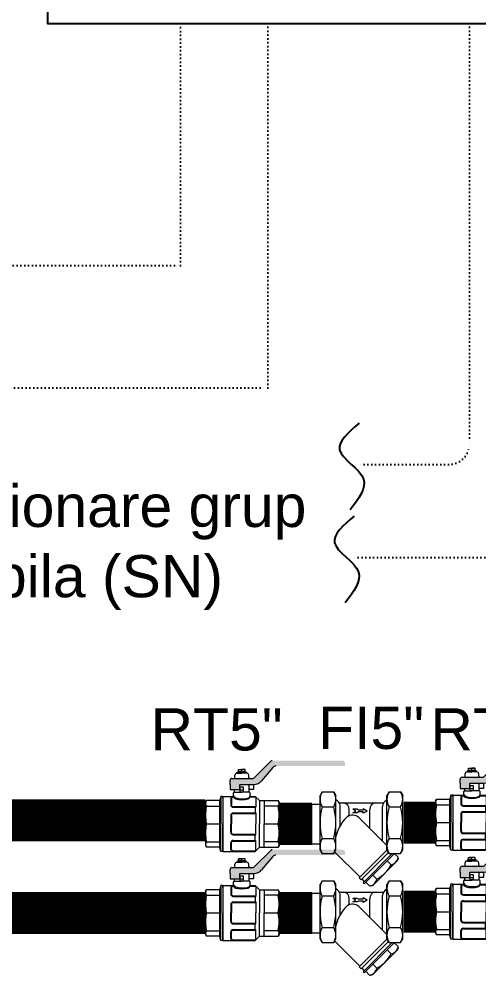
# Model space of a CAD drawing. Header units: millimetres. Extents: x 0 to 53377, y 0 to 36189.
# Drawn here: x 30010 to 31100, y 26670 to 28939 of the extents above; entities that cross this region are included whole.
import ezdxf
from ezdxf import colors
from ezdxf.entities.mleader import LeaderData, LeaderLine
from ezdxf.math import Vec2, Vec3

# ---------------------------------------------------------------- set-up
doc = ezdxf.new("R2010")
doc.units = ezdxf.units.MM
doc.linetypes.add('ACAD_ISO07W100', pattern=[3, 0, -3])
doc.layers.add('MC-SAN-VANE', color=7, linetype='Continuous')
doc.layers.add('SAN-MC-TEXT', color=7, linetype='Continuous')
for name, color, linetype, lineweight in [('SAN-MC-Circuit_Informatii', 83, 'ACAD_ISO07W100', 25), ('SAN-MC-COLD WATER', 5, 'Continuous', 30), ('SAN-MC-VALVE', 7, 'Continuous', 5)]:
    doc.layers.add(name, color=color, linetype=linetype, lineweight=lineweight)
doc.styles.get("Standard").update_dxf_attribs({"font": 'arial.ttf'})

# ---------------------------------------------------------------- blocks, each defined once
blk = doc.blocks.new('rt')
at = {"layer": 'SAN-MC-VALVE'}
h = blk.add_hatch(color=1, dxfattribs=at)
h.dxf.hatch_style = 1
h.paths.add_polyline_path([(760356.4, -58740.1), (760334.6, -58740.4), (760332.8, -58740.1), (760331.8, -58739.5), (760330.8, -58738.5), (760330.5, -58738), (760330.1, -58737), (760329.9, -58735.8), (760329.9, -58686.4), (760329.6, -58684.6), (760328.6, -58683.1), (760289.3, -58643.8), (760288.3, -58642.3), (760287.9, -58640.5), (760287.9, -58472.5), (760289.3, -58469.2), (760292.6, -58467.8), (760300.4, -58467.8), (760300.4, -58631.6), (760300.6, -58633.8), (760301.2, -58635.5), (760302.3, -58637.3), (760303.7, -58638.7), (760335.6, -58665.5), (760339.3, -58669.3), (760340.5, -58671.2), (760341.7, -58673.5), (760343, -58677), (760343.7, -58680.4), (760343.9, -58683.3), (760343.9, -58717.1), (760356.4, -58717.1)])
at = {"layer": 'SAN-MC-VALVE', "linetype": 'Continuous'}
for p, q in [((760386.5, -58623.8), (760382.5, -58626.1)), ((760382.5, -58670.4), (760382.5, -58626.1)), ((760386.5, -58623.8), (760488.9, -58623.8)), ((760395.4, -58626.1), (760395.4, -58659.6)), ((760437.7, -58659.6), (760437.7, -58626.1)), ((760480, -58626.1), (760480, -58659.6)), ((760488.9, -58623.8), (760492.9, -58626.1)), ((760492.9, -58670.4), (760492.9, -58626.1)), ((760328.6, -58683.1), (760289.3, -58643.8)), ((760303.7, -58638.7), (760335.6, -58665.5)), ((760372.4, -58680.6), (760382.5, -58670.4)), ((760382.5, -58659.6), (760437.7, -58659.6)), ((760382.5, -58670.4), (760437.7, -58670.4)), ((760492.9, -58659.6), (760437.7, -58659.6)), ((760492.9, -58670.4), (760437.7, -58670.4)), ((760503, -58680.6), (760492.9, -58670.4)), ((760327.6, -58696.1), (760322.1, -58696.1)), ((760329.9, -58712.4), (760329.9, -58686.4)), ((760343.9, -58717.1), (760343.9, -58683.3)), ((760343.9, -58684.8), (760356.4, -58684.8)), ((760362.6, -58695.3), (760343.9, -58695.3)), ((760356.4, -58684.8), (760356.4, -58695.3)), ((760362.6, -58694.5), (760362.6, -58712.4)), ((760372.4, -58693), (760364.1, -58693)), ((760372.4, -58691.4), (760372.4, -58680.6)), ((760373.9, -58691.4), (760373.9, -58679)), ((760373.9, -58679), (760398.4, -58679)), ((760396.8, -58732.7), (760396.8, -58679)), ((760398.4, -58732.7), (760398.4, -58679)), ((760398.4, -58680.6), (760411.6, -58680.6)), ((760411.6, -58732.7), (760411.6, -58679)), ((760411.6, -58679), (760437.7, -58679)), ((760413.2, -58732.7), (760413.2, -58679)), ((760463.8, -58679), (760437.7, -58679)), ((760462.2, -58732.7), (760462.2, -58679)), ((760463.8, -58732.7), (760463.8, -58679)), ((760477, -58680.6), (760463.8, -58680.6)), ((760477, -58732.7), (760477, -58679)), ((760501.5, -58679), (760477, -58679)), ((760478.6, -58732.7), (760478.6, -58679)), ((760501.5, -58734.2), (760501.5, -58679)), ((760503, -58757.5), (760503, -58680.6)), ((760314.4, -58704.7), (760308.9, -58704.7)), ((760308.9, -58704.7), (760308.9, -58712.5)), ((760308.9, -58720.2), (760308.9, -58712.5)), ((760314.4, -58720.2), (760308.9, -58720.2)), ((760315, -58712.5), (760309.5, -58712.5)), ((760314.4, -58704.7), (760315, -58702.3)), ((760314.4, -58720.2), (760315, -58722.6)), ((760317.5, -58702.3), (760315, -58702.3)), ((760315, -58702.3), (760315, -58712.5)), ((760315, -58722.6), (760315, -58712.5)), ((760317.5, -58702.3), (760317.2, -58702.6)), ((760317.5, -58702.6), (760317.2, -58703.7)), ((760317.2, -58702.6), (760317.5, -58702.6)), ((760317.5, -58703.7), (760317.2, -58705.9)), ((760317.2, -58703.7), (760317.5, -58703.7)), ((760317.5, -58705.9), (760317.2, -58709)), ((760317.2, -58705.9), (760317.5, -58705.9)), ((760317.2, -58709), (760317.5, -58709)), ((760317.5, -58709), (760317.2, -58712.5)), ((760317.5, -58712.5), (760317.2, -58715.9)), ((760317.2, -58712.5), (760317.5, -58712.5)), ((760317.5, -58715.9), (760317.2, -58718.9)), ((760317.2, -58715.9), (760317.5, -58715.9)), ((760317.5, -58719), (760317.2, -58721.2)), ((760317.2, -58719), (760317.5, -58719)), ((760317.5, -58700.8), (760317.5, -58712.5)), ((760317.5, -58724.1), (760317.5, -58712.5)), ((760329.9, -58735.8), (760329.9, -58712.4)), ((760356.4, -58717.1), (760343.9, -58717.1)), ((760350.5, -58709.3), (760350.5, -58715.5)), ((760361.5, -58708.5), (760351.2, -58708.5)), ((760361.5, -58716.3), (760351.2, -58716.3)), ((760356.4, -58740.1), (760356.4, -58717.1)), ((760356.6, -58715.5), (760356.6, -58709.3)), ((760361.5, -58716.3), (760361.5, -58708.5)), ((760362.6, -58730.3), (760362.6, -58712.4)), ((760317.2, -58722.6), (760315, -58722.6)), ((760317.5, -58721.2), (760317.2, -58722.4)), ((760317.2, -58721.2), (760317.5, -58721.2)), ((760317.5, -58722.4), (760317.2, -58722.6)), ((760317.5, -58722.4), (760317.2, -58722.4)), ((760317.5, -58722.4), (760317.2, -58722.4)), ((760317.2, -58722.4), (760317.5, -58722.4)), ((760327.6, -58728.8), (760322.1, -58728.8)), ((760343.9, -58740.4), (760334.6, -58740.4)), ((760343.9, -58740.1), (760343.9, -58740.4)), ((760343.9, -58740.1), (760356.4, -58740.1)), ((760362.6, -58729.5), (760356.4, -58729.5)), ((760372.4, -58731.9), (760364.1, -58731.9)), ((760372.4, -58757.5), (760372.4, -58733.4)), ((760373.9, -58734.2), (760373.9, -58733.4)), ((760377, -58737.3), (760392.1, -58737.3)), ((760377, -58738.9), (760392.1, -58738.9)), ((760417.9, -58737.3), (760437.7, -58737.3)), ((760417.9, -58738.9), (760437.7, -58738.9)), ((760457.5, -58737.3), (760437.7, -58737.3)), ((760457.5, -58738.9), (760437.7, -58738.9)), ((760498.3, -58737.3), (760483.2, -58737.3)), ((760498.3, -58738.9), (760483.2, -58738.9)), ((760377, -58757.5), (760372.4, -58757.5)), ((760372.4, -58757.5), (760373.4, -58757.5)), ((760372.4, -58757.5), (760437.7, -58757.5)), ((760372.4, -58757.5), (760372.4, -58762.2)), ((760372.4, -58762.2), (760381.3, -58764.6)), ((760372.4, -58762.2), (760437.7, -58762.2)), ((760373.5, -58757.5), (760374.9, -58757.5)), ((760374.9, -58757.5), (760437.7, -58757.5)), ((760492.9, -58764.9), (760382.5, -58764.9)), ((760382.5, -58766.1), (760382.5, -58796.5)), ((760395.4, -58796.5), (760395.4, -58764.9)), ((760500.5, -58757.5), (760437.7, -58757.5)), ((760437.7, -58757.5), (760503, -58757.5)), ((760503, -58762.2), (760437.7, -58762.2)), ((760437.7, -58796.5), (760437.7, -58764.9)), ((760480, -58796.5), (760480, -58764.9)), ((760492.9, -58766.1), (760492.9, -58796.5)), ((760503, -58762.2), (760494.1, -58764.6)), ((760503, -58757.5), (760499.5, -58757.5)), ((760501.8, -58757.5), (760500.5, -58757.5)), ((760503, -58757.5), (760502, -58757.5)), ((760503, -58757.5), (760503, -58762.2)), ((760386.5, -58798.8), (760382.5, -58796.5)), ((760386.5, -58798.8), (760488.9, -58798.8)), ((760488.9, -58798.8), (760492.9, -58796.5))]:
    blk.add_line(p, q, dxfattribs=at)
for centre, radius, start, end in [((760389, -58634.1), 10.3, 50.9211, 129.0789), ((760416.6, -58722), 98.2, 77.5816, 102.4184), ((760458.8, -58722), 98.2, 77.5816, 102.4184), ((760486.4, -58634.1), 10.3, 50.9211, 129.0789), ((760292.6, -58640.5), 4.67, 180, 224.9999), ((760309.7, -58631.6), 9.33, 180, 230.0001), ((760320.6, -58683.3), 23.3, 0, 50), ((760322.1, -58700.8), 4.67, 90, 180), ((760327.6, -58693.8), 2.33, 270, 0), ((760325.3, -58686.4), 4.67, 0, 44.9996), ((760364.1, -58694.5), 1.56, 90, 180), ((760370.8, -58691.4), 1.56, 270, 0), ((760372.4, -58691.4), 1.56, 270, 0), ((760323.2, -58708.6), 14.2, 164.0201, 195.9799), ((760323.2, -58716.4), 14.2, 164.0201, 195.9799), ((760331.5, -58707.4), 17.3, 162.983, 197.017), ((760331.6, -58717.5), 17.4, 163.0712, 196.9288), ((760351.2, -58709.3), 0.778, 90, 180), ((760351.2, -58715.5), 0.778, 180, 270), ((760355.8, -58709.3), 0.778, 0, 90), ((760355.8, -58715.5), 0.778, 270, 0), ((760322.1, -58724.1), 4.67, 180, 270), ((760327.6, -58731.1), 2.33, 0, 90), ((760334.6, -58735.8), 4.67, 180, 270), ((760364.1, -58730.3), 1.56, 180, 270), ((760370.8, -58733.4), 1.56, 0, 90), ((760372.4, -58733.4), 1.56, 0, 90), ((760377, -58734.2), 3.11, 180, 270), ((760377, -58735.8), 3.11, 180, 270), ((760392.1, -58732.7), 4.67, 270, 0), ((760392.1, -58732.7), 6.22, 270, 0), ((760417.9, -58732.7), 6.22, 180, 270), ((760417.9, -58732.7), 4.67, 180, 270), ((760457.5, -58732.7), 6.22, 270, 0), ((760457.5, -58732.7), 4.67, 270, 0), ((760483.2, -58732.7), 6.22, 180, 270), ((760483.2, -58732.7), 4.67, 180, 270), ((760498.3, -58734.2), 3.11, 270, 0), ((760498.3, -58735.8), 3.11, 270, 0), ((760504.6, -58735.8), 3.11, 180, 180.0000027747644), ((760380.9, -58766.1), 1.56, 0, 74.9998), ((760494.5, -58766.1), 1.56, 105.0002, 180), ((760389, -58788.5), 10.3, 230.9211, 309.0789), ((760416.6, -58700.6), 98.2, 257.5816, 282.4184), ((760458.8, -58700.6), 98.2, 257.5816, 282.4184), ((760486.4, -58788.5), 10.3, 230.9211, 309.0789)]:
    blk.add_arc(centre, radius, start, end, dxfattribs=at)
for centre, major_axis, ratio in [((760371.6, -58712.4), (0.8, 19.4), 0.343041), ((760373.5, -58712.4), (0, 19.9), 0.355391)]:
    blk.add_ellipse(centre, major_axis=major_axis, ratio=ratio, start_param=3.141593, end_param=6.283185, dxfattribs=at)
blk = doc.blocks.new('filtru')
at = {"layer": 'SAN-MC-VALVE', "linetype": 'Continuous', "lineweight": 5}
for p, q in [((53982.5, 150235.5), (53977.4, 150226.7)), ((53982.5, 150235.5), (54009.7, 150235.5)), ((54009.7, 150235.5), (54014.8, 150226.7)), ((54141.1, 150235.5), (54136.1, 150226.7)), ((54141.1, 150235.5), (54168.3, 150235.5)), ((54168.3, 150235.5), (54173.4, 150226.7)), ((53956.7, 150206.2), (53955.7, 150205.2)), ((53956.7, 150206.2), (53956.7, 150112.1)), ((53956.7, 150206.2), (53977.4, 150206.2)), ((53977.4, 150097.7), (53977.4, 150226.7)), ((53977.4, 150208.9), (53978.5, 150208.9)), ((54014.8, 150097.7), (54014.8, 150226.7)), ((54023.1, 150208.9), (54128.1, 150208.9)), ((54136.1, 150097.7), (54136.1, 150226.7)), ((54136.1, 150215.3), (54136.1, 150215.3)), ((54136.1, 150208.9), (54137.2, 150208.9)), ((54172.3, 150208.9), (54173.4, 150208.9)), ((54173.4, 150097.7), (54173.4, 150226.7)), ((53955.7, 150205.2), (53955.7, 150113.1)), ((53982.5, 150199.5), (54009.7, 150199.5)), ((54024.7, 150154.1), (54024.7, 150202)), ((54046.7, 150180.6), (54046.7, 150193.3)), ((54095.4, 150148.5), (54095.4, 150193.3)), ((54125.7, 150118.1), (54125.7, 150200.6)), ((54141.1, 150199.5), (54168.3, 150199.5)), ((53982.5, 150124.9), (54009.7, 150124.9)), ((54141.1, 150124.9), (54168.3, 150124.9)), ((53956.7, 150112.1), (53955.7, 150113.1)), ((53956.7, 150112.1), (53977.4, 150112.1)), ((53982.5, 150088.9), (53977.4, 150097.7)), ((54009.7, 150088.9), (54014.8, 150097.7)), ((54141.1, 150088.9), (54136.1, 150097.7)), ((54168.3, 150088.9), (54173.4, 150097.7)), ((53982.5, 150088.9), (54009.7, 150088.9)), ((54102.2, 150013.4), (54161, 150072.2)), ((54145.9, 150062.4), (54136.5, 150071.8)), ((54141.1, 150088.9), (54168.3, 150088.9)), ((54161.7, 150080.7), (54153.5, 150088.8)), ((54162.5, 150077.7), (54161, 150072.2)), ((54076.4, 150028.5), (54082.3, 150021.7)), ((54112, 150028.4), (54102.6, 150037.9)), ((54093.7, 150012.7), (54085.6, 150020.9)), ((54096.7, 150011.9), (54102.2, 150013.4))]:
    blk.add_line(p, q, dxfattribs=at)
at = {"layer": 'SAN-MC-VALVE', "lineweight": 5}
for p, q in [((54062.6, 150189.6), (54055.4, 150193.8)), ((54065, 150193.8), (54055.4, 150193.8)), ((54055.4, 150185.5), (54062.6, 150189.6)), ((54065, 150185.5), (54055.4, 150185.5)), ((54068.7, 150191.7), (54065, 150193.8)), ((54068.7, 150187.6), (54065, 150185.5)), ((54080, 150191.7), (54068.7, 150191.7)), ((54080, 150187.6), (54068.7, 150187.6)), ((54080, 150194.8), (54080, 150191.7)), ((54089, 150189.6), (54080, 150194.8)), ((54089, 150189.6), (54080, 150184.4)), ((54080, 150184.4), (54080, 150187.6))]:
    blk.add_line(p, q, dxfattribs=at)
at = {"layer": 'SAN-MC-VALVE', "linetype": 'Continuous', "lineweight": 5}
for points in [[(54136.1, 150107.8), (54069.6, 150174.3)], [(54012, 150093.3), (54072, 150033.3)], [(54137.1, 150098.5), (54070.2, 150031.6), (54075.2, 150026.5), (54139.9, 150091.2)], [(54148.8, 150088.9), (54079.6, 150019.7), (54082.2, 150017.2), (54153.9, 150088.9)]]:
    blk.add_lwpolyline(points, dxfattribs=at)
for centre, radius, start, end in [((54012, 150217.5), 34.6, 148.5878, 211.4122), ((53980.2, 150217.5), 34.6, 328.5878, 31.4122), ((54170.7, 150217.5), 34.6, 148.5878, 211.4122), ((54138.8, 150217.5), 34.6, 328.5878, 31.4122), ((54009.1, 150202), 15.6, 0, 68.7818), ((54030.8, 150193.2), 15.9, 0.5631, 80.4196), ((54111.8, 150193), 16.4, 104.1951, 178.7722), ((54141.3, 150200.6), 15.6, 109.3511, 180), ((54116.9, 150162.2), 139.5, 164.5036, 195.4964), ((53875.3, 150162.2), 139.5, 344.5036, 15.4964), ((54275.5, 150162.2), 139.5, 164.5036, 195.4964), ((54033.9, 150162.2), 139.5, 344.5036, 15.4964), ((54109.5, 150106), 97.5, 130.1157, 166.331), ((54054.5, 150156.6), 23.3, 49.7083, 124.1112), ((54012, 150106.9), 34.6, 148.5878, 211.4122), ((53980.2, 150106.9), 34.6, 328.5878, 31.4122), ((54170.7, 150106.9), 34.6, 148.5878, 211.4122), ((54138.8, 150106.9), 34.6, 328.5878, 31.4122), ((54142, 150083.3), 21.3, 280.6158, 340.6158), ((54159.5, 150078.5), 3.11, 345, 45), ((54075.4, 150099), 79.5, 297.412, 332.588), ((54091.1, 150032.4), 21.3, 289.3842, 349.3842), ((54095.9, 150014.9), 3.11, 225, 285)]:
    blk.add_arc(centre, radius, start, end, dxfattribs=at)

msp = doc.modelspace()

# ---------------------------------------------------------------- linework, layer by layer
at = {"layer": 'SAN-MC-Circuit_Informatii', "linetype": 'ACAD_ISO07W100', "ltscale": 3}
for points in [[(21360.9, 28216.3), (21918.1, 28216.3), (21918.1, 28064.2), (30599.4, 28064.2), (30599.4, 28928.9)], [(28175.9, 28354.8), (30392.4, 28354.8), (30392.4, 28928.9)]]:
    msp.add_lwpolyline(points, dxfattribs=at)
for points in [[(31255.5, 28928.9), (31255.5, 27712, -0.414214), (31205.5, 27662), (30798.4, 27662)], [(31078.3, 28928.9), (31078.3, 27932.5, -0.414214), (31028.3, 27882.5), (30810.3, 27882.5)]]:
    msp.add_lwpolyline(points, format="xyb", dxfattribs=at)
at = {"layer": 'SAN-MC-COLD WATER', "const_width": 100}
for points in [[(30451.7, 27038.9), (26979.6, 27038.9)], [(30704.3, 27030.4), (30626.7, 27030.4)], [(30999.6, 27033.4), (30922, 27033.4)], [(30451.7, 26819.1), (20331.5, 26819.1)], [(30704.3, 26819.1), (30626.7, 26819.1)], [(30999.6, 26822.1), (30922, 26822.1)]]:
    msp.add_lwpolyline(points, dxfattribs=at)
at = {"layer": 'SAN-MC-TEXT'}
msp.add_lwpolyline([(31685.4, 28928.9), (31685.4, 29683.8), (30077.1, 29683.8), (30077.1, 28928.9)], close=True, dxfattribs=at)
for points in [[(30816.7, 27980.6), (30770.1, 27917.7), (30826.7, 27848.4), (30795.2, 27775.4)], [(30804.8, 27760.2), (30758.1, 27697.2), (30814.8, 27628), (30783.3, 27554.9)]]:
    msp.add_spline(points, degree=3, dxfattribs=at)

# ---------------------------------------------------------------- block references
at = {"layer": 'SAN-MC-VALVE', "rotation": 270}
for p in [(89796.4, 787471.1), (89250.5, 787468.1), (89250.5, 787256.8), (89796.4, 787259.8)]:
    msp.add_blockref('rt', p, dxfattribs=at)
at = {"layer": 'SAN-MC-VALVE'}
for p in [(-23253.7, -123128.8), (-23253.7, -123340.1)]:
    msp.add_blockref('filtru', p, dxfattribs=at)

# ---------------------------------------------------------------- texts
at = {"layer": 'SAN-MC-TEXT', "char_height": 100, "attachment_point": 3}
for s, insert, width in [('\\A1;\\pxqc;De la senzori nivel actionare grup pompare apa potabila (SN)', (30973.7, 27834.6), 2637.887), ('\\A1;RT5"', (30635, 27304.5), 317.327), ('\\A1;FI5" ', (30970.5, 27308.1), 754.71), ('\\A1;RT5"', (31298.9, 27304.5), 317.327)]:
    msp.add_mtext(s, dxfattribs=dict(at, insert=insert, width=width))

# ---------------------------------------------------------------- leaders
at = {"layer": 'MC-SAN-VANE'}
ml = msp.add_multileader_mtext('Standard', dxfattribs=at)
ml.set_content('\\pxi-2,l2,ql;Vas stocare clor', color=256)
ml.set_leader_properties()
ml.build(insert=Vec2(0, 0))
ml.multileader.update_dxf_attribs({"dogleg_length": 0.36, "arrow_head_size": 100})
ctx = ml.context
ctx.base_point, ctx.char_height, ctx.arrow_head_size, ctx.landing_gap_size, ctx.plane_origin = Vec3(29089.7, 33297.2), 100, 100, 0.09, Vec3(31593.9, 33848.5)
notes = []
notes.append((ctx, [(0, (0, 0, 0), (0, 0), (1, 0), 1, [])]))
ctx.mtext.insert, ctx.mtext.width, ctx.mtext.defined_height, ctx.mtext.flow_direction = Vec3(29089.8, 33343), 4738.622, 742.9, 5
at = {"layer": 'SAN-MC-TEXT'}
ml = msp.add_multileader_mtext('Standard', dxfattribs=at)
ml.set_content('{\\LGrup electropompe pentru apa menajera 3 buc (2F+1R) cu turatie variabila\\P}Debit pompa activa/rezerva: Q = 7.5 l/s\\PInaltime de pompare: 70 mCA', color=256)
ml.set_leader_properties()
ml.build(insert=Vec2(0, 0))
ml.multileader.update_dxf_attribs({"dogleg_length": 0.36, "arrow_head_size": 125})
ctx = ml.context
ctx.base_point, ctx.char_height, ctx.arrow_head_size, ctx.landing_gap_size, ctx.plane_origin = Vec3(27043.3, 26090.5), 100, 125, 0.09, Vec3(38268.5, 26123.4)
ctx.text_align_type = 1
notes.append((ctx, [(1, (1, 1, 0), (31662.4, 26090.5), (-1, 0), 0.36, [(0, [(31899.6, 26786.1)], 0, [])])]))
ctx.mtext.insert, ctx.mtext.width, ctx.mtext.defined_height, ctx.mtext.alignment, ctx.mtext.flow_direction = Vec3(29352.7, 26154.4), 5809.148, 2998.3, 2, 5
for ctx, leaders in notes:
    for number, flags, end, landing, length, lines in leaders:
        leader = LeaderData()
        leader.index, (leader.has_last_leader_line, leader.has_dogleg_vector, leader.attachment_direction) = number, flags
        leader.last_leader_point, leader.dogleg_vector, leader.dogleg_length = Vec3(end), Vec3(landing), length
        for number, points, colour, breaks in lines:
            line = LeaderLine()
            line.index, line.vertices, line.color, line.breaks = number, Vec3.list(points), colors.encode_raw_color(colour), breaks
            leader.lines.append(line)
        ctx.leaders.append(leader)

doc.saveas('drawing.dxf')
